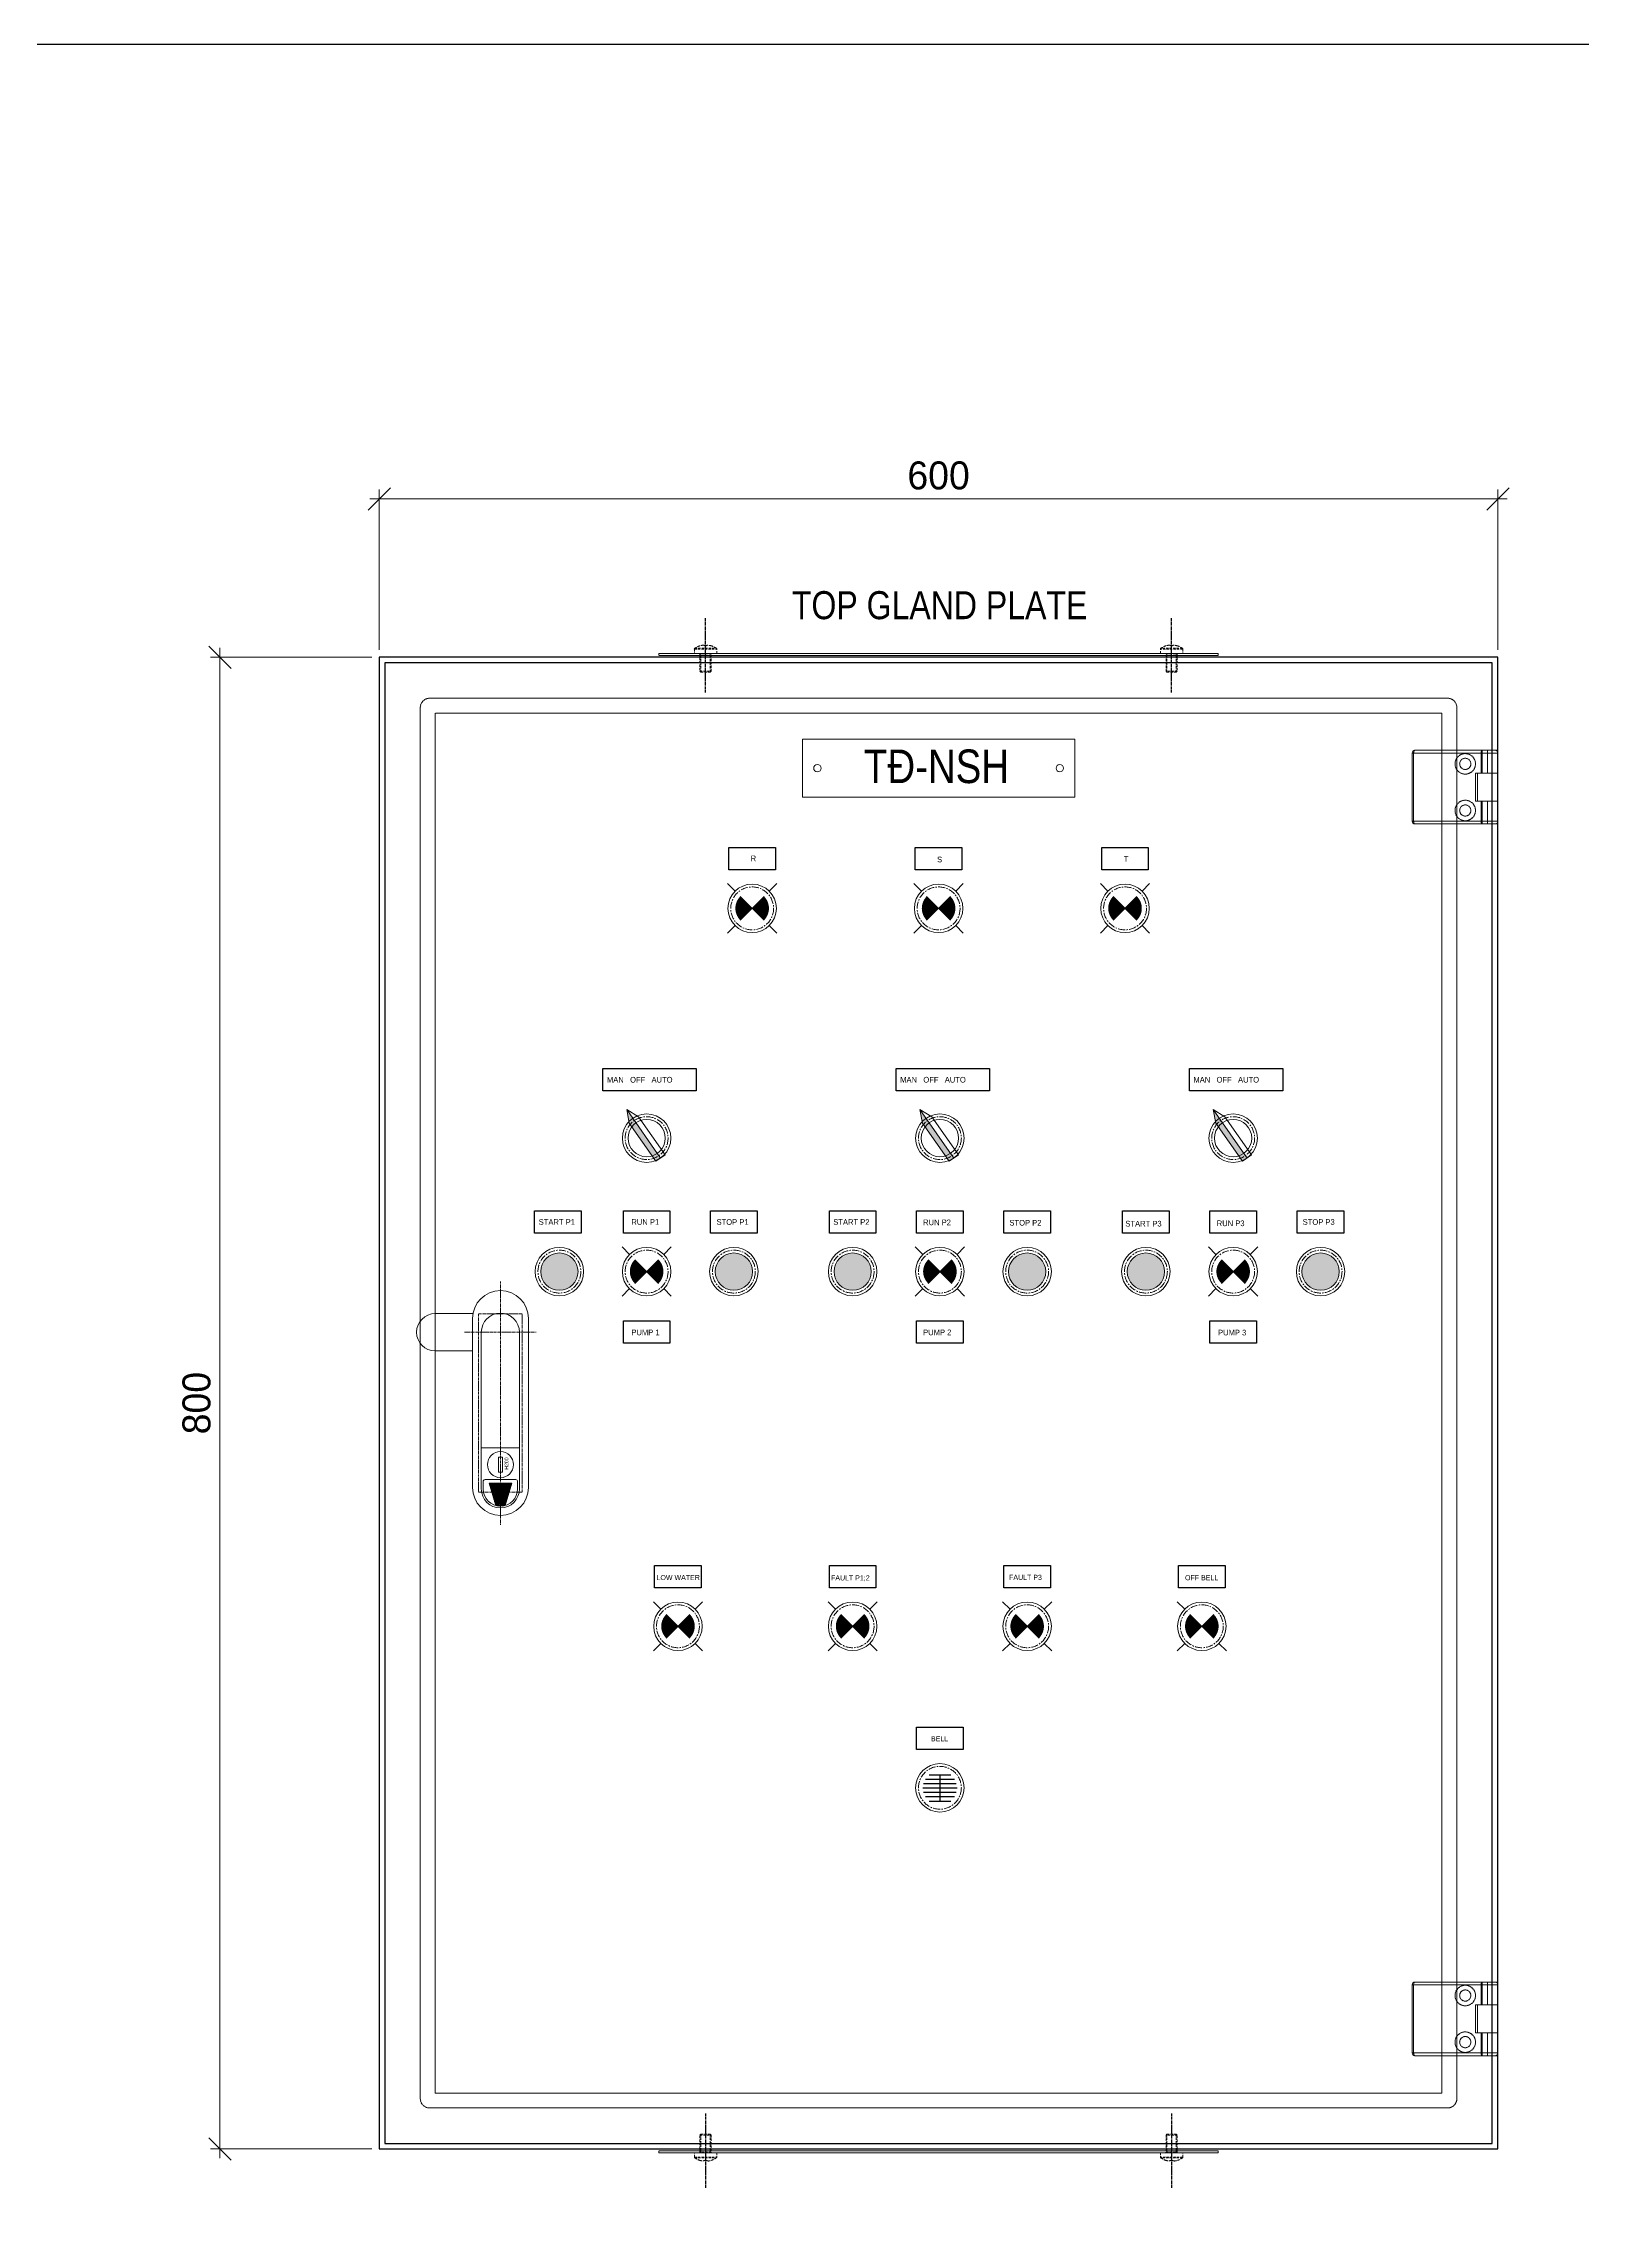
# Model space of a CAD drawing. Header units: millimetres. Extents: x 104 to 100526, y -9639 to 3779.
# Drawn here: x 5190 to 6015, y 2609 to 3779 of the extents above; entities that cross this region are included whole.
import ezdxf

# ---------------------------------------------------------------- set-up
doc = ezdxf.new("R2010")
doc.units = ezdxf.units.MM
doc.linetypes.add('CENTER', pattern=[2, 1.25, -0.25, 0.25, -0.25])
doc.linetypes.add('HIDDEN', pattern=[0.375, 0.25, -0.125])
for name, color, linetype, lineweight in [('Center', 7, 'CENTER', 9), ('Dimension', 253, 'Continuous', 9), ('Escutcheondoor', 2, 'CENTER', 15), ('KHUNG TEN SD3 - Ariyana 2007$0$0-CON', 253, 'Continuous', 0), ('NK', 2, 'HIDDEN', 9), ('TEXT1', 7, 'Continuous', 5), ('THIETBI', 5, 'Continuous', 5)]:
    doc.layers.add(name, color=color, linetype=linetype, lineweight=lineweight)
doc.styles.add('STYLE1', font='vn_vni.shx')
doc.styles.add('VN', font='VHELVCN_4.TTF')
doc.dimstyles.new('ISO-25_WS', dxfattribs={"dimtxt": 15, "dimasz": 12, "dimexe": 5, "dimexo": 4, "dimgap": 5, "dimtad": 1, "dimdec": 0, "dimdsep": 46, "dimtxsty": 'Standard', "dimblk": 'OBLIQUE', "dimcen": 2, "dimdle": 5, "dimclrd": 256, "dimclre": 256, "dimclrt": 2, "dimadec": 0, "dimazin": 0, "dimtfac": 1, "dimtdec": 0, "dimtmove": 0, "dimatfit": 3, "dimfxl": 1, "dimtolj": 1, "dimtzin": 0, "dimlwd": -1, "dimlwe": -1, "dimarcsym": 0})

# ---------------------------------------------------------------- blocks, each defined once
blk = doc.blocks.new('KHUNG TEN SD3 - Ariyana 2007')
at = {"layer": 'KHUNG TEN SD3 - Ariyana 2007$0$0-CON', "const_width": 0.12}
blk.add_lwpolyline([(527162.72, 1774654.54), (527558.56, 1774654.54), (527558.56, 1774369.53), (527162.72, 1774369.53)], close=True, dxfattribs=at)
blk = doc.blocks.new('THAN')
at = {"layer": 'NK'}
for centre, radius in [((138917.3, -211322.8), 5.5), ((138917.3, -211322.8), 3), ((138917.3, -211347.8), 5.5), ((138917.3, -211347.8), 3)]:
    blk.add_circle(centre, radius, dxfattribs=at)
at = {"layer": 'THIETBI'}
for p, q in [((138889.6, -211317), (138888.8, -211317)), ((138888.8, -211317), (138888.8, -211353.5)), ((138925.8, -211317), (138889.6, -211317)), ((138889.6, -211317), (138889.6, -211353.5)), ((138890.3, -211315.5), (138925.9, -211315.5)), ((138926.3, -211317), (138925.8, -211317)), ((138925.8, -211317), (138925.8, -211327.8)), ((138925.9, -211315.5), (138926.3, -211315.5)), ((138926.3, -211317), (138926.3, -211315.5)), ((138926.3, -211315.5), (138929.3, -211315.5)), ((138929.3, -211317), (138926.3, -211317)), ((138926.3, -211317), (138926.3, -211327.8)), ((138929.3, -211317), (138929.3, -211315.5)), ((138929.3, -211315.5), (138933.3, -211315.5)), ((138934.8, -211317), (138929.3, -211317)), ((138929.3, -211317), (138929.3, -211327.8)), ((138934.8, -211315.5), (138933.3, -211315.5)), ((138934.8, -211317), (138934.8, -211315.5)), ((138934.8, -211317), (138934.8, -211327.8)), ((138922.8, -211342.8), (138922.8, -211327.8)), ((138922.8, -211327.8), (138925.8, -211327.8)), ((138925.8, -211327.8), (138926.3, -211327.8)), ((138926.3, -211327.8), (138929.3, -211327.8)), ((138929.3, -211327.8), (138934.8, -211327.8)), ((138934.8, -211327.8), (138929.3, -211327.8)), ((138934.8, -211327.8), (138934.8, -211342.8)), ((138925.8, -211342.8), (138922.8, -211342.8)), ((138925.8, -211342.8), (138925.8, -211353.5)), ((138926.3, -211342.8), (138925.8, -211342.8)), ((138926.3, -211342.8), (138926.3, -211353.5)), ((138929.3, -211342.8), (138926.3, -211342.8)), ((138929.3, -211342.8), (138929.3, -211353.5)), ((138934.8, -211342.8), (138929.3, -211342.8)), ((138929.3, -211342.8), (138934.8, -211342.8)), ((138934.8, -211342.8), (138934.8, -211353.5)), ((138888.8, -211353.5), (138889.6, -211353.5)), ((138889.6, -211353.5), (138925.8, -211353.5)), ((138925.9, -211355), (138890.3, -211355)), ((138925.8, -211353.5), (138926.3, -211353.5)), ((138926.3, -211355), (138925.9, -211355)), ((138926.3, -211353.5), (138929.3, -211353.5)), ((138926.3, -211355), (138926.3, -211353.5)), ((138929.3, -211355), (138926.3, -211355)), ((138929.3, -211353.5), (138934.8, -211353.5)), ((138929.3, -211355), (138929.3, -211353.5)), ((138933.3, -211355), (138929.3, -211355)), ((138934.8, -211355), (138933.3, -211355)), ((138934.8, -211355), (138934.8, -211353.5))]:
    blk.add_line(p, q, dxfattribs=at)
at = {"layer": 'THIETBI', "flags": 128}
for points in [[(138889.6, -211317), (138889.6, -211316.7), (138889.7, -211316.5), (138889.7, -211316.2), (138889.8, -211316), (138889.9, -211315.8), (138890, -211315.6), (138890.1, -211315.6), (138890.3, -211315.5)], [(138890.3, -211355), (138890.1, -211355), (138890, -211354.9), (138889.9, -211354.8), (138889.8, -211354.6), (138889.7, -211354.4), (138889.7, -211354.1), (138889.6, -211353.8), (138889.6, -211353.5)]]:
    blk.add_lwpolyline(points, dxfattribs=at)
at = {"layer": 'THIETBI'}
for centre, radius, start, end in [((138890.3, -211317), 1.5, 90, 180), ((138930.4, -211316.7), 4.59, 165.7645, 184.6578), ((138933.3, -211317), 1.5, 0, 90), ((138890.3, -211353.5), 1.5, 180, 270), ((138930.4, -211353.9), 4.59, 175.3422, 194.2354), ((138933.3, -211353.5), 1.5, 270, 0)]:
    blk.add_arc(centre, radius, start, end, dxfattribs=at)
blk.add_open_spline([(138923.8, -211327.8), (138923.8, -211342.8)], degree=1, dxfattribs=at)
blk = doc.blocks.new('_Oblique')
at = {"color": 0, "linetype": 'ByBlock', "lineweight": -2}
blk.add_line((-0.5, -0.5), (0.5, 0.5), dxfattribs=at)
blk = doc.blocks.new('*D30')
at = {"layer": 'Dimension', "ltscale": 0.013}
for p, q in [((5365.1, 3534.4), (5975.1, 3534.4)), ((5370.1, 3453.5), (5370.1, 3539.4)), ((5970.1, 3453.5), (5970.1, 3539.4))]:
    blk.add_line(p, q, dxfattribs=at)
at = {"layer": 'Dimension', "linetype": 'ByBlock', "ltscale": 0.013, "xscale": 12, "yscale": 12, "zscale": 12, "rotation": 180}
blk.add_blockref('_Oblique', (5370.1, 3534.4), dxfattribs=at)
at = {"layer": 'Dimension', "linetype": 'ByBlock', "ltscale": 0.013, "xscale": 12, "yscale": 12, "zscale": 12}
blk.add_blockref('_Oblique', (5970.1, 3534.4), dxfattribs=at)
at = {"layer": 'Dimension', "color": 2, "linetype": 'ByBlock', "lineweight": -3, "ltscale": 0.013, "insert": (5670.1, 3546.9), "char_height": 15, "attachment_point": 5}
blk.add_mtext('\\A1;600', dxfattribs=at)
blk = doc.blocks.new('*D31')
at = {"layer": 'Dimension', "ltscale": 0.013}
for p, q in [((5284.6, 3454.5), (5284.6, 2644.5)), ((5366.1, 3449.5), (5279.6, 3449.5)), ((5366.1, 2649.5), (5279.6, 2649.5))]:
    blk.add_line(p, q, dxfattribs=at)
at = {"layer": 'Dimension', "linetype": 'ByBlock', "ltscale": 0.013, "xscale": 12, "yscale": 12, "zscale": 12}
for p, rotation in [((5284.6, 3449.5), 90), ((5284.6, 2649.5), 270)]:
    blk.add_blockref('_Oblique', p, dxfattribs=dict(at, rotation=rotation))
at = {"layer": 'Dimension', "color": 2, "linetype": 'ByBlock', "lineweight": -3, "ltscale": 0.013, "insert": (5272.1, 3049.5), "char_height": 15, "attachment_point": 5, "rotation": 90}
blk.add_mtext('\\A1;800', dxfattribs=at)

msp = doc.modelspace()

# ---------------------------------------------------------------- hatches: boundary and pattern name
at = {"layer": 'THIETBI'}
for color, points in [(1, [(5563.7, 3321.2, 0.198912), (5561.1, 3314.8, 0.198912), (5563.7, 3308.5), (5570.1, 3314.8)]), (1, [(5576.5, 3321.2, -0.198912), (5579.1, 3314.8, -0.198912), (5576.5, 3308.5), (5570.1, 3314.8)]), (2, [(5663.7, 3321.2, 0.198912), (5661.1, 3314.8, 0.198912), (5663.7, 3308.5), (5670.1, 3314.8)]), (2, [(5676.5, 3321.2, -0.198912), (5679.1, 3314.8, -0.198912), (5676.5, 3308.5), (5670.1, 3314.8)]), (3, [(5763.7, 3321.2, 0.198912), (5761.1, 3314.8, 0.198912), (5763.7, 3308.5), (5770.1, 3314.8)]), (3, [(5776.5, 3321.2, -0.198912), (5779.1, 3314.8, -0.198912), (5776.5, 3308.5), (5770.1, 3314.8)]), (256, [(5502.8, 3206.9), (5504.2, 3199.7), (5518.5, 3179.2), (5521, 3180.9)]), (6, [(5502.8, 3206.9), (5504.2, 3199.7), (5518.5, 3179.2), (5521, 3180.9)]), (256, [(5660.1, 3206.9), (5661.5, 3199.7), (5675.8, 3179.2), (5678.3, 3180.9)]), (6, [(5660.1, 3206.9), (5661.5, 3199.7), (5675.8, 3179.2), (5678.3, 3180.9)]), (256, [(5817.4, 3206.9), (5818.8, 3199.7), (5833.1, 3179.2), (5835.6, 3180.9)]), (6, [(5817.4, 3206.9), (5818.8, 3199.7), (5833.1, 3179.2), (5835.6, 3180.9)]), (3, [(5456.7, 3120, 1), (5476.7, 3120, 1)]), (3, [(5507.1, 3126.4, 0.198912), (5504.5, 3120, 0.198912), (5507.1, 3113.7), (5513.5, 3120)]), (3, [(5519.9, 3126.4, -0.198912), (5522.5, 3120, -0.198912), (5519.9, 3113.7), (5513.5, 3120)]), (1, [(5550.3, 3120, 1), (5570.3, 3120, 1)]), (3, [(5614, 3120, 1), (5634, 3120, 1)]), (3, [(5664.5, 3126.4, 0.198912), (5661.8, 3120, 0.198912), (5664.5, 3113.7), (5670.8, 3120)]), (3, [(5677.2, 3126.4, -0.198912), (5679.8, 3120, -0.198912), (5677.2, 3113.7), (5670.8, 3120)]), (1, [(5707.6, 3120, 1), (5727.6, 3120, 1)]), (3, [(5771.3, 3120, 1), (5791.3, 3120, 1)]), (3, [(5821.8, 3126.4, 0.198912), (5819.1, 3120, 0.198912), (5821.8, 3113.7), (5828.1, 3120)]), (3, [(5834.5, 3126.4, -0.198912), (5837.1, 3120, -0.198912), (5834.5, 3113.7), (5828.1, 3120)]), (1, [(5865, 3120, 1), (5885, 3120, 1)]), (1, [(5524, 2936.2, 0.198912), (5521.3, 2929.8, 0.198912), (5524, 2923.5), (5530.3, 2929.8)]), (1, [(5536.7, 2936.2, -0.198912), (5539.3, 2929.8, -0.198912), (5536.7, 2923.5), (5530.3, 2929.8)]), (1, [(5617.6, 2936.2, 0.198912), (5615, 2929.8, 0.198912), (5617.6, 2923.5), (5624, 2929.8)]), (1, [(5630.4, 2936.2, -0.198912), (5633, 2929.8, -0.198912), (5630.4, 2923.5), (5624, 2929.8)]), (1, [(5711.3, 2936.2, 0.198912), (5708.6, 2929.8, 0.198912), (5711.3, 2923.5), (5717.6, 2929.8)]), (1, [(5724, 2936.2, -0.198912), (5726.6, 2929.8, -0.198912), (5724, 2923.5), (5717.6, 2929.8)]), (3, [(5804.9, 2936.2, 0.198912), (5802.3, 2929.8, 0.198912), (5804.9, 2923.5), (5811.3, 2929.8)]), (3, [(5817.7, 2936.2, -0.198912), (5820.3, 2929.8, -0.198912), (5817.7, 2923.5), (5811.3, 2929.8)])]:
    msp.add_hatch(color=color, dxfattribs=at).paths.add_polyline_path(points)
h = msp.add_hatch(dxfattribs=at)
h.set_pattern_fill('ANSI37', color=256, scale=5, style=0)
h.set_pattern_definition([(45, (5876.21664, 2826.4867), (-0.4419417, 0.4419417), []), (135, (5876.21664, 2826.4867), (-0.4419417, -0.4419417), [])])
h.paths.add_polyline_path([(5429.1, 3006.5), (5432.6, 2994.6, 0.135835), (5437.6, 2994.6), (5441.1, 3006.5)])

# ---------------------------------------------------------------- linework, layer by layer
for p, q in [((5661.7, 2843.2), (5680, 2843.2)), ((5662, 2845.5), (5679.6, 2845.5)), ((5663, 2847.9), (5678.7, 2847.9)), ((5665, 2850.2), (5676.6, 2850.2)), ((5670.8, 2850.2), (5670.8, 2836.1)), ((5662, 2840.8), (5679.6, 2840.8)), ((5663, 2838.5), (5678.7, 2838.5)), ((5665, 2836.1), (5676.6, 2836.1))]:
    msp.add_line(p, q)
for points in [[(5370.1, 2649.5), (5970.1, 2649.5), (5970.1, 3449.5), (5370.1, 3449.5)], [(5373.1, 2652.5), (5967.1, 2652.5), (5967.1, 3446.5), (5373.1, 3446.5)], [(5557.6, 3347.4), (5582.6, 3347.4), (5582.6, 3335.4), (5557.6, 3335.4)], [(5657.6, 3347.4), (5682.6, 3347.4), (5682.6, 3335.4), (5657.6, 3335.4)], [(5757.6, 3347.4), (5782.6, 3347.4), (5782.6, 3335.4), (5757.6, 3335.4)], [(5490, 3229), (5540, 3229), (5540, 3217), (5490, 3217)], [(5647.4, 3229), (5697.4, 3229), (5697.4, 3217), (5647.4, 3217)], [(5804.7, 3229), (5854.7, 3229), (5854.7, 3217), (5804.7, 3217)], [(5453.3, 3152.6), (5478.3, 3152.6), (5478.3, 3140.6), (5453.3, 3140.6)], [(5501, 3152.6), (5526, 3152.6), (5526, 3140.6), (5501, 3140.6)], [(5547.8, 3152.6), (5572.8, 3152.6), (5572.8, 3140.6), (5547.8, 3140.6)], [(5611.5, 3152.6), (5636.5, 3152.6), (5636.5, 3140.6), (5611.5, 3140.6)], [(5658.3, 3152.6), (5683.3, 3152.6), (5683.3, 3140.6), (5658.3, 3140.6)], [(5705.1, 3152.6), (5730.1, 3152.6), (5730.1, 3140.6), (5705.1, 3140.6)], [(5768.8, 3152.6), (5793.8, 3152.6), (5793.8, 3140.6), (5768.8, 3140.6)], [(5815.6, 3152.6), (5840.6, 3152.6), (5840.6, 3140.6), (5815.6, 3140.6)], [(5862.5, 3152.6), (5887.5, 3152.6), (5887.5, 3140.6), (5862.5, 3140.6)], [(5501, 3093.6), (5526, 3093.6), (5526, 3081.6), (5501, 3081.6)], [(5658.3, 3093.6), (5683.3, 3093.6), (5683.3, 3081.6), (5658.3, 3081.6)], [(5815.6, 3093.6), (5840.6, 3093.6), (5840.6, 3081.6), (5815.6, 3081.6)], [(5517.8, 2962.4), (5542.8, 2962.4), (5542.8, 2950.4), (5517.8, 2950.4)], [(5611.5, 2962.4), (5636.5, 2962.4), (5636.5, 2950.4), (5611.5, 2950.4)], [(5705.1, 2962.4), (5730.1, 2962.4), (5730.1, 2950.4), (5705.1, 2950.4)], [(5798.8, 2962.4), (5823.8, 2962.4), (5823.8, 2950.4), (5798.8, 2950.4)], [(5658.3, 2875.7), (5683.3, 2875.7), (5683.3, 2863.7), (5658.3, 2863.7)]]:
    msp.add_lwpolyline(points, close=True)
at = {"layer": 'Center', "lineweight": 25}
for p, q in [((5545.1, 3430.6), (5545.1, 3470.5)), ((5795.1, 3430.6), (5795.1, 3470.5)), ((5545.1, 2668.5), (5545.1, 2628.6)), ((5795.1, 2668.5), (5795.1, 2628.6))]:
    msp.add_line(p, q, dxfattribs=at)
at = {"layer": 'Center'}
for p, q in [((5435.1, 3114.8), (5435.1, 2984.3)), ((5415.8, 3087.5), (5454.3, 3087.5))]:
    msp.add_line(p, q, dxfattribs=at)
msp.add_lwpolyline([(5423.3, 3001.8), (5446.8, 3001.8), (5446.8, 3097.3), (5423.3, 3097.3)], close=True, dxfattribs=at)
at = {"layer": 'Center', "ltscale": 3}
for centre in [(5570.1, 3314.8), (5670.1, 3314.8), (5770.1, 3314.8), (5513.5, 3191.6), (5670.8, 3191.6), (5828.1, 3191.6), (5466.7, 3120), (5513.5, 3120), (5560.3, 3120), (5624, 3120), (5670.8, 3120), (5717.6, 3120), (5781.3, 3120), (5828.1, 3120), (5875, 3120), (5530.3, 2929.8), (5624, 2929.8), (5717.6, 2929.8), (5811.3, 2929.8), (5670.8, 2843.2)]:
    msp.add_circle(centre, 11.5, dxfattribs=at)
at = {"layer": 'NK', "ltscale": 5}
for p, q in [((5539.1, 3453.9), (5551.1, 3453.9)), ((5539.1, 3451.5), (5551.1, 3451.5)), ((5539.3, 3454.3), (5550.9, 3454.3)), ((5548.1, 3451.3), (5542.1, 3451.3)), ((5542.6, 3441.5), (5542.6, 3451.3)), ((5543.8, 3456), (5544.4, 3456)), ((5544.4, 3456), (5544.4, 3455.6)), ((5545.8, 3455.6), (5545.8, 3456)), ((5545.8, 3456), (5546.4, 3456)), ((5547.6, 3441.5), (5547.6, 3451.3)), ((5801.1, 3453.9), (5789.1, 3453.9)), ((5801.1, 3451.5), (5789.1, 3451.5)), ((5800.9, 3454.3), (5789.3, 3454.3)), ((5792.1, 3451.3), (5798.1, 3451.3)), ((5792.6, 3441.5), (5792.6, 3451.3)), ((5794.4, 3456), (5793.8, 3456)), ((5794.4, 3455.6), (5794.4, 3456)), ((5796.4, 3456), (5795.8, 3456)), ((5795.8, 3456), (5795.8, 3455.6)), ((5797.6, 3441.5), (5797.6, 3451.3)), ((5542.1, 3442), (5548.1, 3442)), ((5798.1, 3442), (5792.1, 3442)), ((5542.1, 2657), (5548.1, 2657)), ((5542.6, 2657.5), (5542.6, 2647.8)), ((5547.6, 2657.5), (5547.6, 2647.8)), ((5798.1, 2657), (5792.1, 2657)), ((5792.6, 2657.5), (5792.6, 2647.8)), ((5797.6, 2657.5), (5797.6, 2647.8)), ((5539.1, 2647.5), (5551.1, 2647.5)), ((5539.1, 2645.2), (5551.1, 2645.2)), ((5539.3, 2644.8), (5550.9, 2644.8)), ((5548.1, 2647.8), (5542.1, 2647.8)), ((5543.8, 2643.1), (5544.4, 2643.1)), ((5544.4, 2643.1), (5544.4, 2643.5)), ((5545.8, 2643.5), (5545.8, 2643.1)), ((5545.8, 2643.1), (5546.4, 2643.1)), ((5801.1, 2647.5), (5789.1, 2647.5)), ((5801.1, 2645.2), (5789.1, 2645.2)), ((5800.9, 2644.8), (5789.3, 2644.8)), ((5792.1, 2647.8), (5798.1, 2647.8)), ((5794.4, 2643.1), (5793.8, 2643.1)), ((5794.4, 2643.5), (5794.4, 2643.1)), ((5795.8, 2643.1), (5795.8, 2643.5)), ((5796.4, 2643.1), (5795.8, 2643.1))]:
    msp.add_line(p, q, dxfattribs=at)
at = {"layer": 'NK'}
for points in [[(5520.1, 3451.5), (5820.1, 3451.5), (5820.1, 3450.5), (5520.1, 3450.5)], [(5400.1, 2679.5), (5940.1, 2679.5), (5940.1, 3419.5), (5400.1, 3419.5)], [(5520.1, 2647.5), (5820.1, 2647.5), (5820.1, 2648.5), (5520.1, 2648.5)]]:
    msp.add_lwpolyline(points, close=True, dxfattribs=at)
at = {"layer": 'NK', "ltscale": 5}
for points in [[(5542.1, 3451.3), (5542.1, 3442), (5542.6, 3441.5), (5547.6, 3441.5), (5548.1, 3442), (5548.1, 3451.3)], [(5798.1, 3451.3), (5798.1, 3442), (5797.6, 3441.5), (5792.6, 3441.5), (5792.1, 3442), (5792.1, 3451.3)], [(5542.1, 2647.8), (5542.1, 2657), (5542.6, 2657.5), (5547.6, 2657.5), (5548.1, 2657), (5548.1, 2647.8)], [(5798.1, 2647.8), (5798.1, 2657), (5797.6, 2657.5), (5792.6, 2657.5), (5792.1, 2657), (5792.1, 2647.8)]]:
    msp.add_lwpolyline(points, dxfattribs=at)
at = {"layer": 'NK'}
msp.add_lwpolyline([(5397.1, 2671.5), (5943.1, 2671.5, 0.414214), (5948.1, 2676.5), (5948.1, 3422.5, 0.414214), (5943.1, 3427.5), (5397.1, 3427.5, 0.414214), (5392.1, 3422.5), (5392.1, 2676.5, 0.414214)], format="xyb", close=True, dxfattribs=at)
at = {"layer": 'NK', "ltscale": 5}
for centre, radius, start, end in [((5539.6, 3453.9), 0.54, 125.2515, 180), ((5545.1, 3446.1), 10, 108.0819, 125.2515), ((5541.8, 3451.3), 0.25, 0, 90), ((5545.1, 3446.1), 9.97, 97.7067, 108.0605), ((5546.1, 3457.7), 4.59, 206.4654, 206.7843), ((5545.1, 3444.6), 11.1, 86.3185, 93.6815), ((5545.1, 3446.1), 9.97, 71.9395, 82.2933), ((5548.3, 3451.3), 0.25, 90, 180), ((5545.1, 3446.1), 10, 54.7485, 71.9181), ((5550.6, 3454.5), 2.65, 153.3397, 153.8898), ((5550.6, 3453.9), 0.54, 0, 54.7485), ((5789.6, 3453.9), 0.54, 125.2515, 180), ((5795.1, 3446.1), 10, 108.0819, 125.2515), ((5791.8, 3451.3), 0.25, 0, 90), ((5795.1, 3446.1), 9.97, 97.7067, 108.0605), ((5789.6, 3454.5), 2.65, 26.1102, 26.6603), ((5795.1, 3444.6), 11.1, 86.3185, 93.6815), ((5795.1, 3446.1), 9.97, 71.9395, 82.2933), ((5798.3, 3451.3), 0.25, 90, 180), ((5795.1, 3446.1), 10, 54.7485, 71.9181), ((5794.1, 3457.7), 4.59, 333.2157, 333.5346), ((5800.6, 3453.9), 0.54, 0, 54.7485), ((5539.6, 2645.2), 0.54, 180, 234.7485), ((5545.1, 2652.9), 10, 234.7485, 251.9181), ((5541.8, 2647.8), 0.25, 270, 0), ((5546.1, 2641.4), 4.59, 153.2157, 153.5346), ((5545.1, 2652.9), 9.97, 251.9395, 262.2933), ((5545.1, 2654.5), 11.1, 266.3185, 273.6815), ((5545.1, 2652.9), 9.97, 277.7067, 288.0605), ((5548.3, 2647.8), 0.25, 180, 270), ((5545.1, 2652.9), 10, 288.0819, 305.2515), ((5550.6, 2644.6), 2.65, 206.1102, 206.6603), ((5550.6, 2645.2), 0.54, 305.2515, 0), ((5789.6, 2645.2), 0.54, 180, 234.7485), ((5795.1, 2652.9), 10, 234.7485, 251.9181), ((5791.8, 2647.8), 0.25, 270, 0), ((5795.1, 2652.9), 9.97, 251.9395, 262.2933), ((5789.6, 2644.6), 2.65, 333.3397, 333.8898), ((5795.1, 2654.5), 11.1, 266.3185, 273.6815), ((5795.1, 2652.9), 9.97, 277.7067, 288.0605), ((5798.3, 2647.8), 0.25, 180, 270), ((5795.1, 2652.9), 10, 288.0819, 305.2515), ((5794.1, 2641.4), 4.59, 26.4654, 26.7843), ((5800.6, 2645.2), 0.54, 305.2515, 0)]:
    msp.add_arc(centre, radius, start, end, dxfattribs=at)
for points in [[(5539.1, 3453.9), (5539.1, 3451.5)], [(5551.1, 3451.5), (5551.1, 3453.9)], [(5789.1, 3451.5), (5789.1, 3453.9)], [(5801.1, 3453.9), (5801.1, 3451.5)], [(5539.1, 2645.2), (5539.1, 2647.5)], [(5551.1, 2647.5), (5551.1, 2645.2)], [(5789.1, 2647.5), (5789.1, 2645.2)], [(5801.1, 2645.2), (5801.1, 2647.5)]]:
    msp.add_open_spline(points, degree=1, dxfattribs=at)
at = {"layer": 'THIETBI', "ltscale": 3}
for p, q in [((5560.9, 3324), (5556.9, 3328.1)), ((5579.3, 3324), (5583.3, 3328.1)), ((5660.9, 3324), (5656.9, 3328.1)), ((5679.3, 3324), (5683.3, 3328.1)), ((5760.9, 3324), (5756.9, 3328.1)), ((5779.3, 3324), (5783.3, 3328.1)), ((5556.9, 3301.6), (5560.9, 3305.7)), ((5579.3, 3305.7), (5583.3, 3301.6)), ((5656.9, 3301.6), (5660.9, 3305.7)), ((5679.3, 3305.7), (5683.3, 3301.6)), ((5756.9, 3301.6), (5760.9, 3305.7)), ((5779.3, 3305.7), (5783.3, 3301.6)), ((5504.3, 3129.2), (5500.3, 3133.3)), ((5522.7, 3129.2), (5526.7, 3133.3)), ((5661.6, 3129.2), (5657.6, 3133.3)), ((5680, 3129.2), (5684, 3133.3)), ((5818.9, 3129.2), (5814.9, 3133.3)), ((5837.3, 3129.2), (5841.3, 3133.3)), ((5500.3, 3106.8), (5504.3, 3110.9)), ((5522.7, 3110.9), (5526.7, 3106.8)), ((5657.6, 3106.8), (5661.6, 3110.9)), ((5680, 3110.9), (5684, 3106.8)), ((5814.9, 3106.8), (5818.9, 3110.9)), ((5837.3, 3110.9), (5841.3, 3106.8)), ((5521.1, 2939), (5517.1, 2943)), ((5539.5, 2939), (5543.5, 2943)), ((5614.8, 2939), (5610.8, 2943)), ((5633.2, 2939), (5637.2, 2943)), ((5708.5, 2939), (5704.4, 2943)), ((5726.8, 2939), (5730.9, 2943)), ((5802.1, 2939), (5798.1, 2943)), ((5517.1, 2916.6), (5521.1, 2920.6)), ((5539.5, 2920.6), (5543.5, 2916.6)), ((5610.8, 2916.6), (5614.8, 2920.6)), ((5633.2, 2920.6), (5637.2, 2916.6)), ((5704.4, 2916.6), (5708.5, 2920.6)), ((5726.8, 2920.6), (5730.9, 2916.6)), ((5798.1, 2916.6), (5802.1, 2920.6)), ((5820.5, 2920.6), (5824.5, 2916.6))]:
    msp.add_line(p, q, dxfattribs=at)
at = {"layer": 'THIETBI', "color": 1}
for p, q in [((5563.7, 3308.5), (5576.5, 3321.2)), ((5563.7, 3321.2), (5576.5, 3308.5)), ((5507.1, 3113.7), (5519.9, 3126.4)), ((5507.1, 3126.4), (5519.9, 3113.7)), ((5664.5, 3113.7), (5677.2, 3126.4)), ((5664.5, 3126.4), (5677.2, 3113.7)), ((5821.8, 3113.7), (5834.5, 3126.4)), ((5821.8, 3126.4), (5834.5, 3113.7)), ((5524, 2923.5), (5536.7, 2936.2)), ((5524, 2936.2), (5536.7, 2923.5)), ((5617.6, 2923.5), (5630.4, 2936.2)), ((5617.6, 2936.2), (5630.4, 2923.5)), ((5711.3, 2923.5), (5724, 2936.2)), ((5711.3, 2936.2), (5724, 2923.5))]:
    msp.add_line(p, q, dxfattribs=at)
at = {"layer": 'THIETBI', "color": 2}
for p, q in [((5663.7, 3308.5), (5676.5, 3321.2)), ((5663.7, 3321.2), (5676.5, 3308.5))]:
    msp.add_line(p, q, dxfattribs=at)
at = {"layer": 'THIETBI'}
for p, q in [((5763.7, 3308.5), (5776.5, 3321.2)), ((5763.7, 3321.2), (5776.5, 3308.5)), ((5424.8, 3025.5), (5445.3, 3025.5))]:
    msp.add_line(p, q, dxfattribs=at)
at = {"layer": 'THIETBI', "color": 3}
for p, q in [((5804.9, 2923.5), (5817.7, 2936.2)), ((5804.9, 2936.2), (5817.7, 2923.5))]:
    msp.add_line(p, q, dxfattribs=at)
at = {"layer": 'THIETBI', "ltscale": 100}
msp.add_lwpolyline([(5597.1, 3405.5), (5743.1, 3405.5), (5743.1, 3374.5), (5597.1, 3374.5)], close=True, dxfattribs=at)
at = {"layer": 'THIETBI'}
for points in [[(5502.8, 3206.9), (5504.2, 3199.7), (5518.5, 3179.2), (5523.4, 3182.6), (5509.1, 3203.1), (5502.8, 3206.9), (5521, 3180.9)], [(5660.1, 3206.9), (5661.5, 3199.7), (5675.8, 3179.2), (5680.7, 3182.6), (5666.4, 3203.1), (5660.1, 3206.9), (5678.3, 3180.9)], [(5817.4, 3206.9), (5818.8, 3199.7), (5833.1, 3179.2), (5838, 3182.6), (5823.7, 3203.1), (5817.4, 3206.9), (5835.6, 3180.9)], [(5432.6, 2994.6), (5429.1, 3006.5), (5441.1, 3006.5), (5437.6, 2994.6)]]:
    msp.add_lwpolyline(points, dxfattribs=at)
for points in [[(5420.1, 3094.8), (5420.1, 3004.3, 1), (5450.1, 3004.3), (5450.1, 3094.8, 1)], [(5424.8, 3087.5), (5424.8, 3003.5, 1), (5445.3, 3003.5), (5445.3, 3087.5, 1)], [(5425.8, 3007.5), (5425.8, 3003.5, 1), (5444.3, 3003.5), (5444.3, 3007.5, 0.414214), (5443.3, 3008.5), (5426.8, 3008.5, 0.414214)]]:
    msp.add_lwpolyline(points, format="xyb", close=True, dxfattribs=at)
msp.add_lwpolyline([(5420.1, 3077.5), (5400.1, 3077.5, -1), (5400.1, 3097.5), (5420.4, 3097.5)], format="xyb", dxfattribs=at)
msp.add_lwpolyline([(5434.1, 3012.5), (5436.1, 3012.5), (5436.1, 3020.5), (5434.1, 3020.5)], close=True, dxfattribs=at)
for centre, radius in [((5605.1, 3390), 2), ((5735.1, 3390), 2), ((5435.1, 3016.5), 7)]:
    msp.add_circle(centre, radius, dxfattribs=at)
at = {"layer": 'THIETBI', "ltscale": 3}
for centre in [(5570.1, 3314.8), (5670.1, 3314.8), (5770.1, 3314.8), (5513.5, 3191.6), (5670.8, 3191.6), (5828.1, 3191.6), (5466.7, 3120), (5513.5, 3120), (5560.3, 3120), (5624, 3120), (5670.8, 3120), (5717.6, 3120), (5781.3, 3120), (5828.1, 3120), (5875, 3120), (5530.3, 2929.8), (5624, 2929.8), (5717.6, 2929.8), (5811.3, 2929.8), (5670.8, 2843.2)]:
    msp.add_circle(centre, 13, dxfattribs=at)
at = {"layer": 'THIETBI', "linetype": 'ByBlock'}
for centre in [(5513.5, 3191.6), (5670.8, 3191.6), (5828.1, 3191.6)]:
    msp.add_circle(centre, 10, dxfattribs=at)
at = {"layer": 'THIETBI', "color": 3}
for centre in [(5466.7, 3120), (5560.3, 3120), (5624, 3120), (5717.6, 3120), (5781.3, 3120), (5875, 3120)]:
    msp.add_circle(centre, 10, dxfattribs=at)

# ---------------------------------------------------------------- block references
at = {"xscale": 6.291267750121051, "yscale": 6.291267750121762, "zscale": 6.291267750121857}
msp.add_blockref('KHUNG TEN SD3 - Ariyana 2007', (-3312156.8, -11161048.7), dxfattribs=at)
at = {"layer": 'Escutcheondoor', "color": 2, "linetype": 'ByBlock', "lineweight": -3}
msp.add_blockref('THAN', (-132964.7, 214715.1), dxfattribs=at)
at = {"layer": 'Escutcheondoor', "color": 2, "linetype": 'ByBlock', "lineweight": -3, "xscale": -1, "rotation": 180}
msp.add_blockref('THAN', (-132964.7, -208616), dxfattribs=at)

# ---------------------------------------------------------------- texts
at = {"style": 'VN'}
msp.add_text(' TÑ-NSH', height=18, dxfattribs=at).set_placement((5624.3, 3382))
at = {"color": 1, "style": 'STYLE1'}
for s, height, p in [('R', 3.04, (5569.3, 3340.1)), ('S', 3.04, (5669.3, 3339.5)), ('T', 3.04, (5769.4, 3339.8)), ('MAN   OFF   AUTO', 3.038, (5492.2, 3221.4)), ('MAN   OFF   AUTO', 3.038, (5649.5, 3221.4)), ('MAN   OFF   AUTO', 3.038, (5806.8, 3221.4)), ('START P1', 3.04, (5455.6, 3145.1)), ('RUN P1', 3.04, (5505.3, 3145.1)), ('STOP P1', 3.04, (5551, 3145.1)), ('START P2', 3.04, (5613.6, 3145.1)), ('RUN P2', 3.04, (5661.8, 3144.9)), ('STOP P2', 3.04, (5708.1, 3144.7)), ('START P3', 3.04, (5770.3, 3144.2)), ('RUN P3', 3.04, (5819.3, 3144.4)), ('STOP P3', 3.04, (5865.4, 3145.1)), ('PUMP 1', 3.04, (5505.3, 3085.9)), ('PUMP 2', 3.04, (5661.8, 3085.9)), ('PUMP 3', 3.04, (5820, 3085.8)), ('LOW WATER', 2.73, (5518.8, 2954.6)), ('FAULT P1;2', 2.73, (5612.4, 2954.4)), ('FAULT P3', 2.73, (5707.9, 2954.7)), ('OFF BELL', 2.73, (5802.3, 2954.5)), ('BELL', 2.73, (5666, 2868.1))]:
    msp.add_text(s, height=height, dxfattribs=at).set_placement(p)
at = {"layer": 'TEXT1', "lineweight": 25, "style": 'VN'}
msp.add_text('TOP GLAND PLATE', height=15, dxfattribs=at).set_placement((5591.4, 3469.9))
at = {"layer": 'TEXT1', "style": 'VN'}
msp.add_text('H200', height=2, rotation=90, dxfattribs=at).set_placement((5439.3, 3013.8))

# ---------------------------------------------------------------- dimensions: what is measured, and where the dimension line sits
at = {"layer": 'Dimension', "color": 1, "linetype": 'ByBlock', "lineweight": -3, "ltscale": 0.013}
for p2, distance, picture, middle in [((5970.1, 3449.5), 84.8, '*D30', (5670.1, 3546.9)), ((5370.1, 2649.5), -85.5, '*D31', (5272.1, 3049.5))]:
    dim = msp.add_aligned_dim(p1=(5370.1, 3449.5), p2=p2, distance=distance, dimstyle='ISO-25_WS', dxfattribs=at)
    dim.commit()
    dim.dimension.update_dxf_attribs({"geometry": picture, "text_midpoint": middle})

doc.saveas('drawing.dxf')
